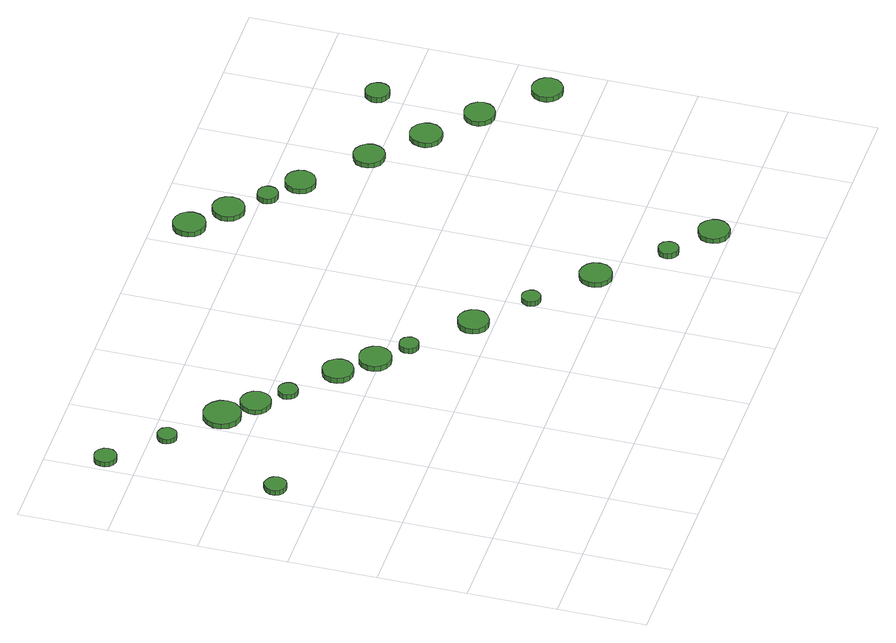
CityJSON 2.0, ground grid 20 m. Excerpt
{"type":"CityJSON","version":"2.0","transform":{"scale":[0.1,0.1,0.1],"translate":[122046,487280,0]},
"CityObjects":{
"tree1":{"type":"SolitaryVegetationObject","attributes":{"function":"something"},"geometry":[{"type":"MultiSurface","lod":"1","boundaries":[[[0,1,2,3,4,5,6,7,8,9,10,11,12,13,14]],[[15,16,17,18,19,20,21,22,23,24,25,26,27,28,29]],[[0,29,28,1]],[[1,28,27,2]],[[2,27,26,3]],[[3,26,25,4]],[[4,25,24,5]],[[5,24,23,6]],[[6,23,22,7]],[[7,22,21,8]],[[8,21,20,9]],[[9,20,19,10]],[[10,19,18,11]],[[11,18,17,12]],[[12,17,16,13]],[[13,16,15,14]],[[14,15,29,0]]]}]},
"tree2":{"type":"SolitaryVegetationObject","attributes":{"function":"something"},"geometry":[{"type":"MultiSurface","lod":"1","boundaries":[[[30,31,32,33,34,35,36,37,38,39,40,41,42,43,44]],[[45,46,47,48,49,50,51,52,53,54,55,56,57,58,59]],[[30,59,58,31]],[[31,58,57,32]],[[32,57,56,33]],[[33,56,55,34]],[[34,55,54,35]],[[35,54,53,36]],[[36,53,52,37]],[[37,52,51,38]],[[38,51,50,39]],[[39,50,49,40]],[[40,49,48,41]],[[41,48,47,42]],[[42,47,46,43]],[[43,46,45,44]],[[44,45,59,30]]]}]},
"tree3":{"type":"SolitaryVegetationObject","attributes":{"function":"something"},"geometry":[{"type":"MultiSurface","lod":"1","boundaries":[[[60,61,62,63,64,65,66,67,68,69,70,71,72,73,74]],[[75,76,77,78,79,80,81,82,83,84,85,86,87,88,89]],[[60,89,88,61]],[[61,88,87,62]],[[62,87,86,63]],[[63,86,85,64]],[[64,85,84,65]],[[65,84,83,66]],[[66,83,82,67]],[[67,82,81,68]],[[68,81,80,69]],[[69,80,79,70]],[[70,79,78,71]],[[71,78,77,72]],[[72,77,76,73]],[[73,76,75,74]],[[74,75,89,60]]]}]},
"tree4":{"type":"SolitaryVegetationObject","attributes":{"function":"something"},"geometry":[{"type":"MultiSurface","lod":"1","boundaries":[[[90,91,92,93,94,95,96,97,98,99,100,101,102,103,104]],[[105,106,107,108,109,110,111,112,113,114,115,116,117,118,119]],[[90,119,118,91]],[[91,118,117,92]],[[92,117,116,93]],[[93,116,115,94]],[[94,115,114,95]],[[95,114,113,96]],[[96,113,112,97]],[[97,112,111,98]],[[98,111,110,99]],[[99,110,109,100]],[[100,109,108,101]],[[101,108,107,102]],[[102,107,106,103]],[[103,106,105,104]],[[104,105,119,90]]]}]},
"tree5":{"type":"SolitaryVegetationObject","attributes":{"function":"something"},"geometry":[{"type":"MultiSurface","lod":"1","boundaries":[[[120,121,122,123,124,125,126,127,128,129,130,131,132,133,134]],[[135,136,137,138,139,140,141,142,143,144,145,146,147,148,149]],[[120,149,148,121]],[[121,148,147,122]],[[122,147,146,123]],[[123,146,145,124]],[[124,145,144,125]],[[125,144,143,126]],[[126,143,142,127]],[[127,142,141,128]],[[128,141,140,129]],[[129,140,139,130]],[[130,139,138,131]],[[131,138,137,132]],[[132,137,136,133]],[[133,136,135,134]],[[134,135,149,120]]]}]},
"tree6":{"type":"SolitaryVegetationObject","attributes":{"function":"something"},"geometry":[{"type":"MultiSurface","lod":"1","boundaries":[[[150,151,152,153,154,155,156,157,158,159,160,161,162,163,164]],[[165,166,167,168,169,170,171,172,173,174,175,176,177,178,179]],[[150,179,178,151]],[[151,178,177,152]],[[152,177,176,153]],[[153,176,175,154]],[[154,175,174,155]],[[155,174,173,156]],[[156,173,172,157]],[[157,172,171,158]],[[158,171,170,159]],[[159,170,169,160]],[[160,169,168,161]],[[161,168,167,162]],[[162,167,166,163]],[[163,166,165,164]],[[164,165,179,150]]]}]},
"tree7":{"type":"SolitaryVegetationObject","attributes":{"function":"something"},"geometry":[{"type":"MultiSurface","lod":"1","boundaries":[[[180,181,182,183,184,185,186,187,188,189,190,191,192,193,194]],[[195,196,197,198,199,200,201,202,203,204,205,206,207,208,209]],[[180,209,208,181]],[[181,208,207,182]],[[182,207,206,183]],[[183,206,205,184]],[[184,205,204,185]],[[185,204,203,186]],[[186,203,202,187]],[[187,202,201,188]],[[188,201,200,189]],[[189,200,199,190]],[[190,199,198,191]],[[191,198,197,192]],[[192,197,196,193]],[[193,196,195,194]],[[194,195,209,180]]]}]},
"tree8":{"type":"SolitaryVegetationObject","attributes":{"function":"something"},"geometry":[{"type":"MultiSurface","lod":"1","boundaries":[[[210,211,212,213,214,215,216,217,218,219,220,221,222,223,224]],[[225,226,227,228,229,230,231,232,233,234,235,236,237,238,239]],[[210,239,238,211]],[[211,238,237,212]],[[212,237,236,213]],[[213,236,235,214]],[[214,235,234,215]],[[215,234,233,216]],[[216,233,232,217]],[[217,232,231,218]],[[218,231,230,219]],[[219,230,229,220]],[[220,229,228,221]],[[221,228,227,222]],[[222,227,226,223]],[[223,226,225,224]],[[224,225,239,210]]]}]},
"tree9":{"type":"SolitaryVegetationObject","attributes":{"function":"something"},"geometry":[{"type":"MultiSurface","lod":"1","boundaries":[[[240,241,242,243,244,245,246,247,248,249,250,251,252,253,254]],[[255,256,257,258,259,260,261,262,263,264,265,266,267,268,269]],[[240,269,268,241]],[[241,268,267,242]],[[242,267,266,243]],[[243,266,265,244]],[[244,265,264,245]],[[245,264,263,246]],[[246,263,262,247]],[[247,262,261,248]],[[248,261,260,249]],[[249,260,259,250]],[[250,259,258,251]],[[251,258,257,252]],[[252,257,256,253]],[[253,256,255,254]],[[254,255,269,240]]]}]},
"tree10":{"type":"SolitaryVegetationObject","attributes":{"function":"something"},"geometry":[{"type":"MultiSurface","lod":"1","boundaries":[[[270,271,272,273,274,275,276,277,278,279,280,281,282,283,284]],[[285,286,287,288,289,290,291,292,293,294,295,296,297,298,299]],[[270,299,298,271]],[[271,298,297,272]],[[272,297,296,273]],[[273,296,295,274]],[[274,295,294,275]],[[275,294,293,276]],[[276,293,292,277]],[[277,292,291,278]],[[278,291,290,279]],[[279,290,289,280]],[[280,289,288,281]],[[281,288,287,282]],[[282,287,286,283]],[[283,286,285,284]],[[284,285,299,270]]]}]},
"tree11":{"type":"SolitaryVegetationObject","attributes":{"function":"something"},"geometry":[{"type":"MultiSurface","lod":"1","boundaries":[[[300,301,302,303,304,305,306,307,308,309,310,311,312,313,314]],[[315,316,317,318,319,320,321,322,323,324,325,326,327,328,329]],[[300,329,328,301]],[[301,328,327,302]],[[302,327,326,303]],[[303,326,325,304]],[[304,325,324,305]],[[305,324,323,306]],[[306,323,322,307]],[[307,322,321,308]],[[308,321,320,309]],[[309,320,319,310]],[[310,319,318,311]],[[311,318,317,312]],[[312,317,316,313]],[[313,316,315,314]],[[314,315,329,300]]]}]},
"tree12":{"type":"SolitaryVegetationObject","attributes":{"function":"something"},"geometry":[{"type":"MultiSurface","lod":"1","boundaries":[[[330,331,332,333,334,335,336,337,338,339,340,341,342,343,344]],[[345,346,347,348,349,350,351,352,353,354,355,356,357,358,359]],[[330,359,358,331]],[[331,358,357,332]],[[332,357,356,333]],[[333,356,355,334]],[[334,355,354,335]],[[335,354,353,336]],[[336,353,352,337]],[[337,352,351,338]],[[338,351,350,339]],[[339,350,349,340]],[[340,349,348,341]],[[341,348,347,342]],[[342,347,346,343]],[[343,346,345,344]],[[344,345,359,330]]]}]},
"tree13":{"type":"SolitaryVegetationObject","attributes":{"function":"something"},"geometry":[{"type":"MultiSurface","lod":"1","boundaries":[[[360,361,362,363,364,365,366,367,368,369,370,371,372,373,374]],[[375,376,377,378,379,380,381,382,383,384,385,386,387,388,389]],[[360,389,388,361]],[[361,388,387,362]],[[362,387,386,363]],[[363,386,385,364]],[[364,385,384,365]],[[365,384,383,366]],[[366,383,382,367]],[[367,382,381,368]],[[368,381,380,369]],[[369,380,379,370]],[[370,379,378,371]],[[371,378,377,372]],[[372,377,376,373]],[[373,376,375,374]],[[374,375,389,360]]]}]},
"tree14":{"type":"SolitaryVegetationObject","attributes":{"function":"something"},"geometry":[{"type":"MultiSurface","lod":"1","boundaries":[[[390,391,392,393,394,395,396,397,398,399,400,401,402,403,404]],[[405,406,407,408,409,410,411,412,413,414,415,416,417,418,419]],[[390,419,418,391]],[[391,418,417,392]],[[392,417,416,393]],[[393,416,415,394]],[[394,415,414,395]],[[395,414,413,396]],[[396,413,412,397]],[[397,412,411,398]],[[398,411,410,399]],[[399,410,409,400]],[[400,409,408,401]],[[401,408,407,402]],[[402,407,406,403]],[[403,406,405,404]],[[404,405,419,390]]]}]},
"tree15":{"type":"SolitaryVegetationObject","attributes":{"function":"something"},"geometry":[{"type":"MultiSurface","lod":"1","boundaries":[[[420,421,422,423,424,425,426,427,428,429,430,431,432,433,434]],[[435,436,437,438,439,440,441,442,443,444,445,446,447,448,449]],[[420,449,448,421]],[[421,448,447,422]],[[422,447,446,423]],[[423,446,445,424]],[[424,445,444,425]],[[425,444,443,426]],[[426,443,442,427]],[[427,442,441,428]],[[428,441,440,429]],[[429,440,439,430]],[[430,439,438,431]],[[431,438,437,432]],[[432,437,436,433]],[[433,436,435,434]],[[434,435,449,420]]]}]},
"tree16":{"type":"SolitaryVegetationObject","attributes":{"function":"something"},"geometry":[{"type":"MultiSurface","lod":"1","boundaries":[[[450,451,452,453,454,455,456,457,458,459,460,461,462,463,464]],[[465,466,467,468,469,470,471,472,473,474,475,476,477,478,479]],[[450,479,478,451]],[[451,478,477,452]],[[452,477,476,453]],[[453,476,475,454]],[[454,475,474,455]],[[455,474,473,456]],[[456,473,472,457]],[[457,472,471,458]],[[458,471,470,459]],[[459,470,469,460]],[[460,469,468,461]],[[461,468,467,462]],[[462,467,466,463]],[[463,466,465,464]],[[464,465,479,450]]]}]},
"tree17":{"type":"SolitaryVegetationObject","attributes":{"function":"something"},"geometry":[{"type":"MultiSurface","lod":"1","boundaries":[[[480,481,482,483,484,485,486,487,488,489,490,491,492,493,494]],[[495,496,497,498,499,500,501,502,503,504,505,506,507,508,509]],[[480,509,508,481]],[[481,508,507,482]],[[482,507,506,483]],[[483,506,505,484]],[[484,505,504,485]],[[485,504,503,486]],[[486,503,502,487]],[[487,502,501,488]],[[488,501,500,489]],[[489,500,499,490]],[[490,499,498,491]],[[491,498,497,492]],[[492,497,496,493]],[[493,496,495,494]],[[494,495,509,480]]]}]},
"tree18":{"type":"SolitaryVegetationObject","attributes":{"function":"something"},"geometry":[{"type":"MultiSurface","lod":"1","boundaries":[[[510,511,512,513,514,515,516,517,518,519,520,521,522,523,524]],[[525,526,527,528,529,530,531,532,533,534,535,536,537,538,539]],[[510,539,538,511]],[[511,538,537,512]],[[512,537,536,513]],[[513,536,535,514]],[[514,535,534,515]],[[515,534,533,516]],[[516,533,532,517]],[[517,532,531,518]],[[518,531,530,519]],[[519,530,529,520]],[[520,529,528,521]],[[521,528,527,522]],[[522,527,526,523]],[[523,526,525,524]],[[524,525,539,510]]]}]},
"tree19":{"type":"SolitaryVegetationObject","attributes":{"function":"something"},"geometry":[{"type":"MultiSurface","lod":"1","boundaries":[[[540,541,542,543,544,545,546,547,548,549,550,551,552,553,554]],[[555,556,557,558,559,560,561,562,563,564,565,566,567,568,569]],[[540,569,568,541]],[[541,568,567,542]],[[542,567,566,543]],[[543,566,565,544]],[[544,565,564,545]],[[545,564,563,546]],[[546,563,562,547]],[[547,562,561,548]],[[548,561,560,549]],[[549,560,559,550]],[[550,559,558,551]],[[551,558,557,552]],[[552,557,556,553]],[[553,556,555,554]],[[554,555,569,540]]]}]},
"tree20":{"type":"SolitaryVegetationObject","attributes":{"function":"something"},"geometry":[{"type":"MultiSurface","lod":"1","boundaries":[[[570,571,572,573,574,575,576,577,578,579,580,581,582,583,584]],[[585,586,587,588,589,590,591,592,593,594,595,596,597,598,599]],[[570,599,598,571]],[[571,598,597,572]],[[572,597,596,573]],[[573,596,595,574]],[[574,595,594,575]],[[575,594,593,576]],[[576,593,592,577]],[[577,592,591,578]],[[578,591,590,579]],[[579,590,589,580]],[[580,589,588,581]],[[581,588,587,582]],[[582,587,586,583]],[[583,586,585,584]],[[584,585,599,570]]]}]},
"tree21":{"type":"SolitaryVegetationObject","attributes":{"function":"something"},"geometry":[{"type":"MultiSurface","lod":"1","boundaries":[[[600,601,602,603,604,605,606,607,608,609,610,611,612,613,614]],[[615,616,617,618,619,620,621,622,623,624,625,626,627,628,629]],[[600,629,628,601]],[[601,628,627,602]],[[602,627,626,603]],[[603,626,625,604]],[[604,625,624,605]],[[605,624,623,606]],[[606,623,622,607]],[[607,622,621,608]],[[608,621,620,609]],[[609,620,619,610]],[[610,619,618,611]],[[611,618,617,612]],[[612,617,616,613]],[[613,616,615,614]],[[614,615,629,600]]]}]},
"tree22":{"type":"SolitaryVegetationObject","attributes":{"function":"something"},"geometry":[{"type":"MultiSurface","lod":"1","boundaries":[[[630,631,632,633,634,635,636,637,638,639,640,641,642,643,644]],[[645,646,647,648,649,650,651,652,653,654,655,656,657,658,659]],[[630,659,658,631]],[[631,658,657,632]],[[632,657,656,633]],[[633,656,655,634]],[[634,655,654,635]],[[635,654,653,636]],[[636,653,652,637]],[[637,652,651,638]],[[638,651,650,639]],[[639,650,649,640]],[[640,649,648,641]],[[641,648,647,642]],[[642,647,646,643]],[[643,646,645,644]],[[644,645,659,630]]]}]},
"tree23":{"type":"SolitaryVegetationObject","attributes":{"function":"something"},"geometry":[{"type":"MultiSurface","lod":"1","boundaries":[[[660,661,662,663,664,665,666,667,668,669,670,671,672,673,674]],[[675,676,677,678,679,680,681,682,683,684,685,686,687,688,689]],[[660,689,688,661]],[[661,688,687,662]],[[662,687,686,663]],[[663,686,685,664]],[[664,685,684,665]],[[665,684,683,666]],[[666,683,682,667]],[[667,682,681,668]],[[668,681,680,669]],[[669,680,679,670]],[[670,679,678,671]],[[671,678,677,672]],[[672,677,676,673]],[[673,676,675,674]],[[674,675,689,660]]]}]}
},
"vertices":[
[60,695,17],[58,705,17],[52,713,17],[43,718,17],[32,720,17],[23,716,17],[15,709,17],[11,700,17],[11,689,17],[15,680,17],[23,673,17],[32,670,17],[43,671,17],[52,676,17],[58,684,17],[58,684,5],[52,676,5],[43,671,5],[32,670,5],[23,673,5],[15,680,5],[11,689,5],[11,700,5],[15,709,5],[23,716,5],[32,720,5],[43,718,5],[52,713,5],[58,705,5],[60,695,5],
[57,1072,16],[55,1082,16],[48,1091,16],[39,1096,16],[29,1097,16],[19,1094,16],[11,1087,16],[7,1077,16],[7,1067,16],[11,1057,16],[19,1050,16],[29,1047,16],[39,1048,16],[48,1053,16],[55,1062,16],[55,1062,4],[48,1053,4],[39,1048,4],[29,1047,4],[19,1050,4],[11,1057,4],[7,1067,4],[7,1077,4],[11,1087,4],[19,1094,4],[29,1097,4],[39,1096,4],[48,1091,4],[55,1082,4],[57,1072,4],
[165,967,14],[163,975,14],[158,983,14],[150,987,14],[141,988,14],[132,985,14],[126,979,14],[122,971,14],[122,962,14],[126,954,14],[132,948,14],[141,945,14],[150,946,14],[158,950,14],[163,958,14],[163,958,2],[158,950,2],[150,946,2],[141,945,2],[132,948,2],[126,954,2],[122,962,2],[122,971,2],[126,979,2],[132,985,2],[141,988,2],[150,987,2],[158,983,2],[163,975,2],[165,967,2],
[285,872,17],[282,889,17],[271,903,17],[256,912,17],[239,914,17],[222,909,17],[209,897,17],[202,881,17],[202,864,17],[209,848,17],[222,836,17],[239,831,17],[256,833,17],[271,841,17],[282,855,17],[282,855,4],[271,841,4],[256,833,4],[239,831,4],[222,836,4],[209,848,4],[202,864,4],[202,881,4],[209,897,4],[222,909,4],[239,914,4],[256,912,4],[271,903,4],[282,889,4],[285,872,4],
[338,815,15],[335,829,15],[327,840,15],[315,847,15],[301,849,15],[287,844,15],[277,835,15],[271,822,15],[271,808,15],[277,795,15],[287,786,15],[301,782,15],[315,783,15],[327,790,15],[335,801,15],[335,801,3],[327,790,3],[315,783,3],[301,782,3],[287,786,3],[277,795,3],[271,808,3],[271,822,3],[277,835,3],[287,844,3],[301,849,3],[315,847,3],[327,840,3],[335,829,3],[338,815,3],
[385,760,15],[383,769,15],[377,777,15],[369,781,15],[360,782,15],[351,779,15],[345,773,15],[341,765,15],[341,756,15],[345,747,15],[351,741,15],[360,738,15],[369,739,15],[377,744,15],[383,751,15],[383,751,3],[377,744,3],[369,739,3],[360,738,3],[351,741,3],[345,747,3],[341,756,3],[341,765,3],[345,773,3],[351,779,3],[360,782,3],[369,781,3],[377,777,3],[383,769,3],[385,760,3],
[492,676,17],[489,690,17],[480,702,17],[468,709,17],[454,711,17],[440,706,17],[429,697,17],[423,683,17],[423,669,17],[429,656,17],[440,646,17],[454,642,17],[468,643,17],[480,650,17],[489,662,17],[489,662,4],[480,650,4],[468,643,4],[454,642,4],[440,646,4],[429,656,4],[423,669,4],[423,683,4],[429,697,4],[440,706,4],[454,711,4],[468,709,4],[480,702,4],[489,690,4],[492,676,4],
[558,611,16],[554,626,16],[546,638,16],[533,646,16],[518,647,16],[503,642,16],[492,632,16],[486,619,16],[486,604,16],[492,590,16],[503,580,16],[518,575,16],[533,577,16],[546,584,16],[554,597,16],[554,597,3],[546,584,3],[533,577,3],[518,575,3],[503,580,3],[492,590,3],[486,604,3],[486,619,3],[492,632,3],[503,642,3],[518,647,3],[533,646,3],[546,638,3],[554,626,3],[558,611,3],
[609,555,15],[607,564,15],[602,571,15],[594,576,15],[586,576,15],[577,574,15],[571,568,15],[567,560,15],[567,551,15],[571,543,15],[577,537,15],[586,534,15],[594,535,15],[602,539,15],[607,546,15],[607,546,2],[602,539,2],[594,535,2],[586,534,2],[577,537,2],[571,543,2],[567,551,2],[567,560,2],[571,568,2],[577,574,2],[586,576,2],[594,576,2],[602,571,2],[607,564,2],[609,555,2],
[739,445,15],[736,459,15],[727,471,15],[715,478,15],[701,480,15],[687,475,15],[676,466,15],[670,453,15],[670,438,15],[676,425,15],[687,415,15],[701,411,15],[715,412,15],[727,420,15],[736,431,15],[736,431,2],[727,420,2],[715,412,2],[701,411,2],[687,415,2],[676,425,2],[670,438,2],[670,453,2],[676,466,2],[687,475,2],[701,480,2],[715,478,2],[727,471,2],[736,459,2],[739,445,2],
[839,349,14],[837,358,14],[832,365,14],[825,369,14],[816,370,14],[807,367,14],[801,361,14],[797,353,14],[797,345,14],[801,336,14],[807,331,14],[816,328,14],[825,329,14],[832,333,14],[837,340,14],[837,340,2],[832,333,2],[825,329,2],[816,328,2],[807,331,2],[801,336,2],[797,345,2],[797,353,2],[801,361,2],[807,367,2],[816,370,2],[825,369,2],[832,365,2],[837,358,2],[839,349,2],
[969,238,14],[966,253,14],[957,265,14],[944,272,14],[929,274,14],[915,269,14],[904,259,14],[898,245,14],[898,231,14],[904,217,14],[915,207,14],[929,202,14],[944,204,14],[957,211,14],[966,223,14],[966,223,2],[957,211,2],[944,204,2],[929,202,2],[915,207,2],[904,217,2],[898,231,2],[898,245,2],[904,259,2],[915,269,2],[929,274,2],[944,272,2],[957,265,2],[966,253,2],[969,238,2],
[1081,113,15],[1079,122,15],[1074,129,15],[1066,134,15],[1057,135,15],[1048,132,15],[1041,126,15],[1037,117,15],[1037,108,15],[1041,99,15],[1048,93,15],[1057,90,15],[1066,91,15],[1074,96,15],[1079,103,15],[1079,103,2],[1074,96,2],[1066,91,2],[1057,90,2],[1048,93,2],[1041,99,2],[1037,108,2],[1037,117,2],[1041,126,2],[1048,132,2],[1057,135,2],[1066,134,2],[1074,129,2],[1079,122,2],[1081,113,2],
[1182,36,15],[1179,50,15],[1170,62,15],[1158,69,15],[1143,71,15],[1130,66,15],[1119,57,15],[1113,43,15],[1113,29,15],[1119,16,15],[1130,6,15],[1143,2,15],[1158,3,15],[1170,11,15],[1179,22,15],[1179,22,3],[1170,11,3],[1158,3,3],[1143,2,3],[1130,6,3],[1119,16,3],[1113,29,3],[1113,43,3],[1119,57,3],[1130,66,3],[1143,71,3],[1158,69,3],[1170,62,3],[1179,50,3],[1182,36,3],
[900,1123,14],[897,1138,14],[888,1150,14],[875,1157,14],[860,1159,14],[846,1154,14],[835,1144,14],[829,1131,14],[829,1116,14],[835,1102,14],[846,1092,14],[860,1087,14],[875,1089,14],[888,1096,14],[897,1108,14],[897,1108,1],[888,1096,1],[875,1089,1],[860,1087,1],[846,1092,1],[835,1102,1],[829,1116,1],[829,1131,1],[835,1144,1],[846,1154,1],[860,1159,1],[875,1157,1],[888,1150,1],[897,1138,1],[900,1123,1],
[974,1057,14],[971,1072,14],[962,1084,14],[949,1091,14],[934,1093,14],[920,1088,14],[909,1078,14],[903,1064,14],[903,1049,14],[909,1036,14],[920,1026,14],[934,1021,14],[949,1023,14],[962,1030,14],[971,1042,14],[971,1042,2],[962,1030,2],[949,1023,2],[934,1021,2],[920,1026,2],[909,1036,2],[903,1049,2],[903,1064,2],[909,1078,2],[920,1088,2],[934,1093,2],[949,1091,2],[962,1084,2],[971,1072,2],[974,1057,2],
[1032,990,14],[1030,999,14],[1024,1007,14],[1016,1011,14],[1007,1012,14],[997,1010,14],[990,1003,14],[986,994,14],[986,985,14],[990,976,14],[997,970,14],[1007,967,14],[1016,968,14],[1024,973,14],[1030,980,14],[1030,980,1],[1024,973,1],[1016,968,1],[1007,967,1],[997,970,1],[990,976,1],[986,985,1],[986,994,1],[990,1003,1],[997,1010,1],[1007,1012,1],[1016,1011,1],[1024,1007,1],[1030,999,1],[1032,990,1],
[1105,935,14],[1102,948,14],[1094,960,14],[1082,967,14],[1068,968,14],[1054,964,14],[1044,955,14],[1038,942,14],[1038,928,14],[1044,915,14],[1054,905,14],[1068,901,14],[1082,903,14],[1094,910,14],[1102,921,14],[1102,921,1],[1094,910,1],[1082,903,1],[1068,901,1],[1054,905,1],[1044,915,1],[1038,928,1],[1038,942,1],[1044,955,1],[1054,964,1],[1068,968,1],[1082,967,1],[1094,960,1],[1102,948,1],[1105,935,1],
[1232,818,15],[1229,832,15],[1220,844,15],[1208,851,15],[1193,853,15],[1180,848,15],[1169,839,15],[1163,825,15],[1163,811,15],[1169,798,15],[1180,788,15],[1193,784,15],[1208,785,15],[1220,792,15],[1229,804,15],[1229,804,3],[1220,792,3],[1208,785,3],[1193,784,3],[1180,788,3],[1169,798,3],[1163,811,3],[1163,825,3],[1169,839,3],[1180,848,3],[1193,853,3],[1208,851,3],[1220,844,3],[1229,832,3],[1232,818,3],
[1336,721,15],[1333,735,15],[1324,747,15],[1311,755,15],[1296,757,15],[1282,752,15],[1271,742,15],[1265,728,15],[1265,713,15],[1271,699,15],[1282,689,15],[1296,685,15],[1311,686,15],[1324,694,15],[1333,706,15],[1333,706,3],[1324,694,3],[1311,686,3],[1296,685,3],[1282,689,3],[1271,699,3],[1265,713,3],[1265,728,3],[1271,742,3],[1282,752,3],[1296,757,3],[1311,755,3],[1324,747,3],[1333,735,3],[1336,721,3],
[1437,631,15],[1434,645,15],[1425,657,15],[1413,664,15],[1399,665,15],[1385,661,15],[1374,651,15],[1368,638,15],[1368,624,15],[1374,611,15],[1385,601,15],[1399,597,15],[1413,598,15],[1425,605,15],[1434,617,15],[1434,617,3],[1425,605,3],[1413,598,3],[1399,597,3],[1385,601,3],[1374,611,3],[1368,624,3],[1368,638,3],[1374,651,3],[1385,661,3],[1399,665,3],[1413,664,3],[1425,657,3],[1434,645,3],[1437,631,3],
[1441,861,16],[1439,872,16],[1432,881,16],[1422,887,16],[1411,888,16],[1400,885,16],[1392,877,16],[1387,867,16],[1387,856,16],[1392,845,16],[1400,838,16],[1411,834,16],[1422,836,16],[1432,841,16],[1439,850,16],[1439,850,3],[1432,841,3],[1422,836,3],[1411,834,3],[1400,838,3],[1392,845,3],[1387,856,3],[1387,867,3],[1392,877,3],[1400,885,3],[1411,888,3],[1422,887,3],[1432,881,3],[1439,872,3],[1441,861,3],
[1561,516,13],[1558,530,13],[1549,541,13],[1537,548,13],[1522,550,13],[1509,546,13],[1498,536,13],[1492,523,13],[1492,508,13],[1498,495,13],[1509,486,13],[1522,481,13],[1537,483,13],[1549,490,13],[1558,501,13],[1558,501,0],[1549,490,0],[1537,483,0],[1522,481,0],[1509,486,0],[1498,495,0],[1492,508,0],[1492,523,0],[1498,536,0],[1509,546,0],[1522,550,0],[1537,548,0],[1549,541,0],[1558,530,0],[1561,516,0]
]}
